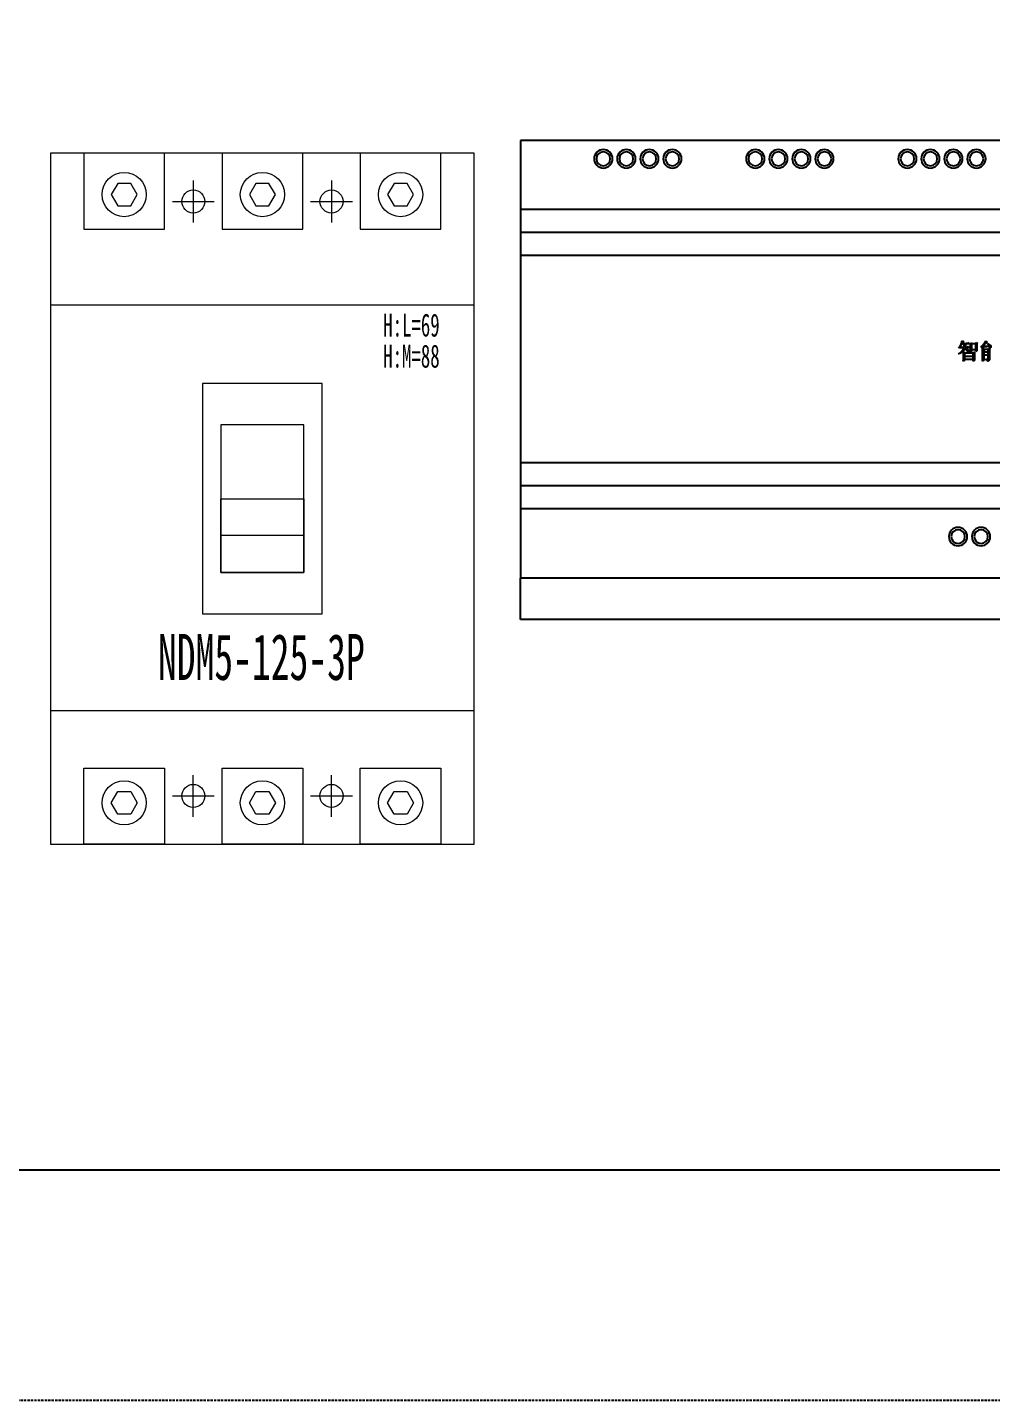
# Model space of a CAD drawing. Extents: x 248532 to 249232, y 364708 to 365908.
# Drawn here: x 248799.3 to 249008.6, y 364708.4 to 365006.4 of the extents above; entities that cross this region are included whole.
import ezdxf

# ---------------------------------------------------------------- set-up
doc = ezdxf.new("R2010")
doc.units = 0
doc.header["$MEASUREMENT"] = 0
doc.linetypes.add('DASHED', pattern=[0.75, 0.5, -0.25])
doc.layers.add('PV-115', color=7, linetype='Continuous')
doc.layers.add('布置图', color=30, linetype='Continuous')
doc.layers.add('细线', color=7, linetype='Continuous', lineweight=0)
doc.styles.add('宋', font='', dxfattribs={"width": 0.7})
doc.styles.get('宋').set_extended_font_data('SimSun')

# ---------------------------------------------------------------- blocks, each defined once
blk = doc.blocks.new('Manufacturer光辉PartName智能照明控制模块Series12位ShellFrameLimitingCurrentRemarkPartTypeMinCurrent0MaxCurrent0PolesMinPower0MaxPower0LibType2DelFlgfalseUpdateDate')
at = {"layer": 'PV-115'}
for p, q in [((108, 52), (-108, 52)), ((-108, 52), (-108, 37)), ((-108, 37), (-108, 32)), ((108, 37), (-108, 37)), ((-108, 32), (-108, 27)), ((108, 32), (-108, 32)), ((-108, 27), (-108, -18)), ((108, 27), (-108, 27)), ((-12.71, 6.96), (-12.89, 7.13)), ((-12.89, 7.13), (-11.71, 7.13)), ((-12.56, 7.27), (-12.62, 7.31)), ((-11.73, 7.01), (-12.26, 7.01)), ((-12.13, 8.49), (-11.77, 8.31)), ((-11.65, 7.82), (-12.11, 7.82)), ((-11.92, 8.23), (-12.07, 7.93)), ((-12.07, 7.93), (-11.14, 7.93)), ((-11.77, 8.31), (-11.92, 8.23)), ((-11.86, 6.09), (-11.58, 5.91)), ((-11.48, 7.01), (-11.52, 6.84)), ((-10.44, 7.01), (-11.48, 7.01)), ((-11.47, 7.13), (-11.01, 7.13)), ((-10.61, 7.82), (-11.39, 7.82)), ((-11.14, 7.93), (-10.94, 8.14)), ((-11.01, 7.13), (-10.78, 7.35)), ((-10.94, 8.14), (-10.61, 7.82)), ((-10.78, 7.35), (-10.44, 7.01)), ((-10.33, 8.09), (-10.05, 7.93)), ((-10.06, 6.25), (-10.33, 6.14)), ((-9.17, 7.82), (-10.06, 7.82)), ((-10.06, 7.82), (-10.06, 6.63)), ((-10.06, 6.63), (-9.17, 6.63)), ((-9.17, 6.52), (-10.06, 6.52)), ((-10.06, 6.52), (-10.06, 6.25)), ((-10.05, 7.93), (-9.21, 7.93)), ((-9.72, 5.91), (-9.55, 6.09)), ((-9.55, 6.09), (-9.29, 5.84)), ((-9.21, 7.93), (-9.06, 8.1)), ((-9.17, 6.63), (-9.17, 7.82)), ((-9.17, 6.18), (-9.17, 6.52)), ((-8.91, 6.33), (-9.17, 6.18)), ((-9.06, 8.1), (-8.8, 7.88)), ((-8.8, 7.88), (-8.93, 7.76)), ((-7.77, 7), (-7.96, 7.36)), ((-7.72, 6.87), (-7.43, 6.72)), ((-7.66, 7.32), (-6.22, 7.36)), ((-7.43, 6.72), (-6.47, 6.72)), ((-6.43, 6.61), (-7.43, 6.61)), ((-7.43, 6.61), (-7.43, 6.14)), ((-7.43, 6.14), (-6.43, 6.14)), ((-6.43, 6.03), (-7.43, 6.03)), ((-7.43, 6.03), (-7.43, 5.47)), ((-7, 8.49), (-6.66, 8.21)), ((-6.54, 7.85), (-6.51, 7.91)), ((-6.47, 6.72), (-6.32, 6.91)), ((-6.43, 6.14), (-6.43, 6.61)), ((-6.43, 5.47), (-6.43, 6.03)), ((-6.32, 6.91), (-6.03, 6.67)), ((-6.03, 6.67), (-6.18, 6.53)), ((-6.18, 6.53), (-6.18, 4.59)), ((-12.83, 5.69), (-12.87, 5.74)), ((-11.6, 4.19), (-11.86, 4.05)), ((-9.7, 5.8), (-11.6, 5.8)), ((-11.6, 5.8), (-11.6, 5.2)), ((-11.6, 5.2), (-9.7, 5.2)), ((-9.7, 5.08), (-11.6, 5.08)), ((-11.6, 5.08), (-11.6, 4.52)), ((-11.6, 4.52), (-9.7, 4.52)), ((-9.7, 4.41), (-11.6, 4.41)), ((-11.6, 4.41), (-11.6, 4.19)), ((-11.58, 5.91), (-9.72, 5.91)), ((-9.7, 5.2), (-9.7, 5.8)), ((-9.7, 4.52), (-9.7, 5.08)), ((-9.7, 4.07), (-9.7, 4.41)), ((-9.44, 4.2), (-9.7, 4.07)), ((-9.29, 5.84), (-9.46, 5.73)), ((-7.43, 4.2), (-7.72, 4.05)), ((-7.43, 5.47), (-6.43, 5.47)), ((-6.43, 5.35), (-7.43, 5.35)), ((-7.43, 5.35), (-7.43, 4.2)), ((-7.05, 4.43), (-7.05, 4.51)), ((-6.43, 4.68), (-6.43, 5.35)), ((108, -18), (-108, -18)), ((-108, -18), (-108, -23)), ((-108, -23), (-108, -28)), ((108, -23), (-108, -23)), ((-108, -28), (-108, -43)), ((108, -28), (-108, -28)), ((-108, -52), (-108, -43)), ((108, -43), (-108, -43)), ((108, -52), (-108, -52))]:
    blk.add_line(p, q, dxfattribs=at)
for centre, radius, start, end in [((-90, 48), 2, 0, 180), ((-90, 48), 2, 180, 0), ((-90, 48), 1.5, 0, 180), ((-90, 48), 1.5, 180, 0), ((-85, 48), 2, 0, 180), ((-85, 48), 2, 180, 0), ((-85, 48), 1.5, 0, 180), ((-85, 48), 1.5, 180, 0), ((-80, 48), 2, 0, 180), ((-80, 48), 2, 180, 0), ((-80, 48), 1.5, 0, 180), ((-80, 48), 1.5, 180, 0), ((-75, 48), 2, 0, 180), ((-75, 48), 2, 180, 0), ((-75, 48), 1.5, 0, 180), ((-75, 48), 1.5, 180, 0), ((-57, 48), 2, 0, 180), ((-57, 48), 2, 180, 0), ((-57, 48), 1.5, 0, 180), ((-57, 48), 1.5, 180, 0), ((-52, 48), 2, 0, 180), ((-52, 48), 2, 180, 0), ((-52, 48), 1.5, 0, 180), ((-52, 48), 1.5, 180, 0), ((-47, 48), 2, 0, 180), ((-47, 48), 2, 180, 0), ((-47, 48), 1.5, 0, 180), ((-47, 48), 1.5, 180, 0), ((-42, 48), 2, 0, 180), ((-42, 48), 2, 180, 0), ((-42, 48), 1.5, 0, 180), ((-42, 48), 1.5, 180, 0), ((-24, 48), 2, 0, 180), ((-24, 48), 2, 180, 0), ((-24, 48), 1.5, 0, 180), ((-24, 48), 1.5, 180, 0), ((-19, 48), 2, 0, 180), ((-19, 48), 2, 180, 0), ((-19, 48), 1.5, 0, 180), ((-19, 48), 1.5, 180, 0), ((-14, 48), 2, 0, 180), ((-14, 48), 2, 180, 0), ((-14, 48), 1.5, 0, 180), ((-14, 48), 1.5, 180, 0), ((-9, 48), 2, 0, 180), ((-9, 48), 2, 180, 0), ((-9, 48), 1.5, 0, 180), ((-9, 48), 1.5, 180, 0), ((-13, -34), 2, 0, 180), ((-13, -34), 1.5, 0, 180), ((-8, -34), 2, 0, 180), ((-8, -34), 1.5, 0, 180), ((-13, -34), 2, 180, 0), ((-13, -34), 1.5, 180, 0), ((-8, -34), 2, 180, 0), ((-8, -34), 1.5, 180, 0)]:
    blk.add_arc(centre, radius, start, end, dxfattribs=at)
for points, knots in [([(-12.87, 5.74), (-12.82, 5.76), (-12.74, 5.8), (-12.63, 5.87), (-12.52, 5.94), (-12.42, 6.01), (-12.32, 6.08), (-12.24, 6.15), (-12.16, 6.23), (-12.09, 6.31), (-12.03, 6.39), (-11.97, 6.48), (-11.92, 6.56), (-11.87, 6.65), (-11.82, 6.74), (-11.79, 6.83), (-11.76, 6.92), (-11.74, 6.98), (-11.73, 7.01)], [0, 0, 0, 0, 0.07879, 0.154462, 0.226633, 0.296356, 0.363256, 0.427531, 0.489679, 0.549689, 0.608324, 0.666024, 0.722639, 0.778534, 0.834207, 0.889521, 0.944607, 1, 1, 1, 1]), ([(-11.54, 6.77), (-11.55, 6.74), (-11.58, 6.67), (-11.63, 6.58), (-11.68, 6.5), (-11.73, 6.42), (-11.79, 6.34), (-11.86, 6.27), (-11.93, 6.2), (-12.01, 6.13), (-12.09, 6.07), (-12.17, 6.01), (-12.27, 5.95), (-12.37, 5.89), (-12.47, 5.84), (-12.59, 5.79), (-12.7, 5.73), (-12.79, 5.7), (-12.83, 5.69)], [0, 0, 0, 0, 0.058288, 0.115782, 0.172704, 0.229443, 0.286458, 0.343163, 0.400339, 0.458222, 0.517578, 0.578584, 0.642521, 0.708411, 0.77712, 0.848557, 0.922822, 1, 1, 1, 1]), ([(-12.26, 7.01), (-12.3, 7.01), (-12.38, 7.01), (-12.5, 7), (-12.61, 6.98), (-12.68, 6.96), (-12.71, 6.96)], [0, 0, 0, 0, 0.26277, 0.515778, 0.761809, 1, 1, 1, 1]), ([(-12.62, 7.31), (-12.59, 7.35), (-12.54, 7.43), (-12.46, 7.55), (-12.39, 7.69), (-12.32, 7.83), (-12.27, 7.99), (-12.21, 8.15), (-12.17, 8.32), (-12.14, 8.43), (-12.13, 8.49)], [0, 0, 0, 0, 0.111051, 0.225661, 0.34334, 0.465224, 0.591756, 0.722467, 0.858675, 1, 1, 1, 1]), ([(-12.11, 7.82), (-12.14, 7.77), (-12.21, 7.67), (-12.32, 7.52), (-12.43, 7.39), (-12.52, 7.31), (-12.56, 7.27)], [0, 0, 0, 0, 0.257352, 0.508353, 0.756013, 1, 1, 1, 1]), ([(-11.86, 4.05), (-11.86, 4.14), (-11.85, 4.31), (-11.85, 4.56), (-11.85, 4.8), (-11.84, 4.99), (-11.84, 5.14), (-11.85, 5.26), (-11.85, 5.38), (-11.85, 5.51), (-11.85, 5.65), (-11.85, 5.79), (-11.86, 5.93), (-11.86, 6.03), (-11.86, 6.09)], [0, 0, 0, 0, 0.130682, 0.254781, 0.371281, 0.481222, 0.536019, 0.593577, 0.653892, 0.717313, 0.783842, 0.852783, 0.924841, 1, 1, 1, 1]), ([(-11.71, 7.13), (-11.7, 7.19), (-11.69, 7.32), (-11.67, 7.5), (-11.66, 7.66), (-11.66, 7.77), (-11.65, 7.82)], [0, 0, 0, 0, 0.282877, 0.543742, 0.782644, 1, 1, 1, 1]), ([(-10.9, 6.18), (-10.91, 6.2), (-10.94, 6.25), (-11, 6.32), (-11.07, 6.39), (-11.15, 6.46), (-11.23, 6.54), (-11.32, 6.61), (-11.43, 6.69), (-11.5, 6.74), (-11.54, 6.77)], [0, 0, 0, 0, 0.09367, 0.195399, 0.306343, 0.425755, 0.554466, 0.693297, 0.841961, 1, 1, 1, 1]), ([(-11.52, 6.84), (-11.47, 6.82), (-11.37, 6.79), (-11.23, 6.73), (-11.11, 6.68), (-11, 6.64), (-10.92, 6.6), (-10.85, 6.56), (-10.79, 6.53), (-10.75, 6.5), (-10.71, 6.45), (-10.68, 6.4), (-10.65, 6.34), (-10.65, 6.3), (-10.65, 6.27)], [0, 0, 0, 0, 0.152702, 0.289132, 0.409086, 0.512595, 0.599706, 0.67079, 0.726292, 0.765484, 0.826927, 0.884508, 0.941631, 1, 1, 1, 1]), ([(-11.39, 7.82), (-11.4, 7.7), (-11.41, 7.47), (-11.45, 7.24), (-11.47, 7.13)], [0, 0, 0, 0, 0.498477, 1, 1, 1, 1]), ([(-10.75, 6.01), (-10.75, 6.01), (-10.76, 6.01), (-10.78, 6.02), (-10.8, 6.03), (-10.81, 6.05), (-10.83, 6.08), (-10.85, 6.11), (-10.88, 6.14), (-10.89, 6.17), (-10.9, 6.18)], [0, 0, 0, 0, 0.063914, 0.140139, 0.231658, 0.343725, 0.475412, 0.629726, 0.803082, 1, 1, 1, 1]), ([(-10.65, 6.27), (-10.65, 6.24), (-10.66, 6.18), (-10.67, 6.11), (-10.69, 6.06), (-10.71, 6.03), (-10.73, 6.01), (-10.74, 6.01), (-10.75, 6.01)], [0, 0, 0, 0, 0.313257, 0.618014, 0.752918, 0.856823, 0.935628, 1, 1, 1, 1]), ([(-10.33, 6.14), (-10.33, 6.23), (-10.32, 6.4), (-10.32, 6.66), (-10.31, 6.89), (-10.31, 7.12), (-10.31, 7.35), (-10.32, 7.58), (-10.32, 7.83), (-10.33, 8), (-10.33, 8.09)], [0, 0, 0, 0, 0.137743, 0.267521, 0.389712, 0.504323, 0.618214, 0.738963, 0.866219, 1, 1, 1, 1]), ([(-8.93, 7.76), (-8.93, 7.69), (-8.93, 7.56), (-8.93, 7.36), (-8.93, 7.17), (-8.92, 6.99), (-8.92, 6.81), (-8.92, 6.64), (-8.91, 6.48), (-8.91, 6.38), (-8.91, 6.33)], [0, 0, 0, 0, 0.1438877, 0.2828848, 0.416009, 0.5437545, 0.6661237, 0.7826207, 0.8942458, 1, 1, 1, 1]), ([(-7.96, 7.36), (-7.95, 7.36), (-7.91, 7.36), (-7.86, 7.38), (-7.8, 7.41), (-7.74, 7.46), (-7.67, 7.51), (-7.6, 7.58), (-7.53, 7.66), (-7.45, 7.76), (-7.37, 7.85), (-7.3, 7.95), (-7.24, 8.04), (-7.18, 8.14), (-7.12, 8.23), (-7.08, 8.32), (-7.03, 8.41), (-7.01, 8.46), (-7, 8.49)], [0, 0, 0, 0, 0.032266, 0.0694215, 0.1121842, 0.1613985, 0.2175348, 0.2815464, 0.3530493, 0.432542, 0.5142237, 0.5926776, 0.6680012, 0.7404104, 0.809255, 0.8757349, 0.9391247, 1, 1, 1, 1]), ([(-7.05, 7.19), (-7.1, 7.18), (-7.18, 7.17), (-7.3, 7.16), (-7.41, 7.14), (-7.51, 7.11), (-7.59, 7.09), (-7.66, 7.06), (-7.72, 7.03), (-7.76, 7.01), (-7.77, 7)], [0, 0, 0, 0, 0.17576, 0.337077, 0.482438, 0.613763, 0.730445, 0.833252, 0.922591, 1, 1, 1, 1]), ([(-7.72, 4.05), (-7.72, 4.09), (-7.71, 4.17), (-7.71, 4.3), (-7.71, 4.45), (-7.7, 4.63), (-7.7, 4.82), (-7.7, 5.04), (-7.7, 5.27), (-7.7, 5.48), (-7.7, 5.65), (-7.7, 5.77), (-7.7, 5.89), (-7.7, 6), (-7.7, 6.11), (-7.7, 6.21), (-7.7, 6.3), (-7.7, 6.39), (-7.7, 6.47), (-7.71, 6.55), (-7.71, 6.62), (-7.71, 6.68), (-7.71, 6.74), (-7.71, 6.79), (-7.71, 6.83), (-7.72, 6.86), (-7.72, 6.87)], [0, 0, 0, 0, 0.039266, 0.085979, 0.139878, 0.201227, 0.270022, 0.346265, 0.42971, 0.520603, 0.566795, 0.611, 0.652723, 0.692458, 0.729959, 0.765473, 0.798752, 0.829799, 0.858611, 0.885188, 0.909779, 0.932135, 0.952265, 0.970409, 0.986321, 1, 1, 1, 1]), ([(-7.17, 7.83), (-7.19, 7.8), (-7.24, 7.75), (-7.31, 7.67), (-7.38, 7.6), (-7.44, 7.53), (-7.5, 7.47), (-7.56, 7.42), (-7.61, 7.37), (-7.64, 7.34), (-7.66, 7.32)], [0, 0, 0, 0, 0.1560015, 0.3034922, 0.4411584, 0.5704045, 0.6919294, 0.8029729, 0.905655, 1, 1, 1, 1]), ([(-6.66, 8.21), (-6.68, 8.2), (-6.71, 8.19), (-6.77, 8.16), (-6.83, 8.13), (-6.89, 8.09), (-6.96, 8.03), (-7.02, 7.97), (-7.1, 7.91), (-7.14, 7.86), (-7.17, 7.83)], [0, 0, 0, 0, 0.087601, 0.185177, 0.292727, 0.4104, 0.540015, 0.680673, 0.834183, 1, 1, 1, 1]), ([(-6.18, 7.28), (-6.21, 7.28), (-6.27, 7.27), (-6.36, 7.26), (-6.46, 7.25), (-6.56, 7.24), (-6.68, 7.23), (-6.8, 7.21), (-6.92, 7.2), (-7.01, 7.19), (-7.05, 7.19)], [0, 0, 0, 0, 0.096703, 0.20145, 0.314151, 0.434984, 0.563774, 0.701404, 0.846282, 1, 1, 1, 1]), ([(-6.22, 7.36), (-6.25, 7.41), (-6.3, 7.5), (-6.38, 7.64), (-6.46, 7.75), (-6.52, 7.82), (-6.54, 7.85)], [0, 0, 0, 0, 0.293982, 0.55782, 0.792816, 1, 1, 1, 1]), ([(-6.51, 7.91), (-6.45, 7.88), (-6.36, 7.82), (-6.23, 7.73), (-6.11, 7.64), (-6.03, 7.57), (-5.97, 7.52), (-5.94, 7.48), (-5.91, 7.44), (-5.89, 7.4), (-5.87, 7.36), (-5.86, 7.33), (-5.85, 7.29), (-5.85, 7.24), (-5.86, 7.19), (-5.88, 7.13), (-5.9, 7.08), (-5.94, 7.05), (-5.97, 7.02), (-6, 7), (-6.03, 6.98), (-6.04, 6.98), (-6.05, 6.98)], [0, 0, 0, 0, 0.134164, 0.255144, 0.362627, 0.457657, 0.50038, 0.53947, 0.575828, 0.609369, 0.640689, 0.670188, 0.698072, 0.725107, 0.775331, 0.820259, 0.861038, 0.89933, 0.934012, 0.9615, 0.983785, 1, 1, 1, 1]), ([(-6.09, 7.04), (-6.1, 7.05), (-6.11, 7.09), (-6.13, 7.15), (-6.16, 7.21), (-6.17, 7.26), (-6.18, 7.28)], [0, 0, 0, 0, 0.208865, 0.442921, 0.707144, 1, 1, 1, 1]), ([(-6.05, 6.98), (-6.06, 6.98), (-6.07, 6.98), (-6.08, 6.99), (-6.09, 7.01), (-6.09, 7.03), (-6.09, 7.04)], [0, 0, 0, 0, 0.223259, 0.42299, 0.680089, 1, 1, 1, 1]), ([(-9.46, 5.73), (-9.46, 5.67), (-9.46, 5.57), (-9.46, 5.42), (-9.46, 5.27), (-9.46, 5.14), (-9.46, 5.01), (-9.46, 4.9), (-9.46, 4.79), (-9.45, 4.69), (-9.45, 4.6), (-9.45, 4.52), (-9.45, 4.44), (-9.45, 4.38), (-9.45, 4.32), (-9.44, 4.27), (-9.44, 4.24), (-9.44, 4.21), (-9.44, 4.2)], [0, 0, 0, 0, 0.105268, 0.204559, 0.298336, 0.386596, 0.468881, 0.54565, 0.616902, 0.682184, 0.74149, 0.79574, 0.844016, 0.886317, 0.923577, 0.954406, 0.980186, 1, 1, 1, 1]), ([(-7.05, 4.51), (-7.03, 4.51), (-6.97, 4.5), (-6.89, 4.49), (-6.82, 4.49), (-6.75, 4.48), (-6.7, 4.48), (-6.65, 4.47), (-6.6, 4.47), (-6.56, 4.47), (-6.53, 4.47), (-6.5, 4.48), (-6.48, 4.5), (-6.46, 4.52), (-6.45, 4.56), (-6.44, 4.59), (-6.43, 4.64), (-6.43, 4.67), (-6.43, 4.68)], [0, 0, 0, 0, 0.111884, 0.214586, 0.308197, 0.392562, 0.467839, 0.533127, 0.590145, 0.637192, 0.677251, 0.714734, 0.750382, 0.788952, 0.831851, 0.879939, 0.935717, 1, 1, 1, 1]), ([(-6.56, 4.05), (-6.57, 4.07), (-6.57, 4.11), (-6.6, 4.17), (-6.64, 4.23), (-6.7, 4.27), (-6.77, 4.32), (-6.85, 4.36), (-6.95, 4.4), (-7.02, 4.42), (-7.05, 4.43)], [0, 0, 0, 0, 0.092931, 0.187331, 0.288039, 0.399851, 0.525102, 0.665433, 0.82331, 1, 1, 1, 1]), ([(-6.18, 4.59), (-6.18, 4.56), (-6.18, 4.5), (-6.19, 4.42), (-6.22, 4.34), (-6.26, 4.27), (-6.31, 4.2), (-6.38, 4.15), (-6.47, 4.09), (-6.53, 4.07), (-6.56, 4.05)], [0, 0, 0, 0, 0.12359, 0.239334, 0.3525, 0.466273, 0.584741, 0.710287, 0.848799, 1, 1, 1, 1])]:
    blk.add_open_spline(points, degree=3, knots=knots, dxfattribs=at)
blk = doc.blocks.new('Manufacturer光辉PartName塑壳断路器Series125ShellFrameLimitingCurrentRemarkPartTypeMinCurrent1MaxCurrent125Poles3PMinPower0MaxPower0LibType2DelFlgfalseUpdateDate')
at = {"layer": '细线'}
for p, q in [((-15, 69.03), (-15, 59.97)), ((15, 69.03), (15, 59.97)), ((-19.53, 64.5), (-10.47, 64.5)), ((10.47, 64.5), (19.53, 64.5)), ((-15, -69.03), (-15, -59.97)), ((15, -69.03), (15, -59.97)), ((-19.53, -64.5), (-10.47, -64.5)), ((10.47, -64.5), (19.53, -64.5))]:
    blk.add_line(p, q, dxfattribs=at)
for points in [[(-46, -75), (46, -75), (46, 75), (-46, 75)], [(-38.75, 58.5), (-21.25, 58.5), (-21.25, 75), (-38.75, 75)], [(-8.75, 58.5), (8.75, 58.5), (8.75, 75), (-8.75, 75)], [(21.25, 58.5), (38.75, 58.5), (38.75, 75), (21.25, 75)], [(-46, -46), (46, -46), (46, 42), (-46, 42)], [(-13, -25), (13, -25), (13, 25), (-13, 25)], [(-9, -16), (9, -16), (9, 16), (-9, 16)], [(-9, 0), (9, 0), (9, -16), (-9, -16)], [(-9, 0), (9, 0), (9, -8), (-9, -8)], [(-38.75, -58.5), (-21.25, -58.5), (-21.25, -75), (-38.75, -75)], [(-8.75, -58.5), (8.75, -58.5), (8.75, -75), (-8.75, -75)], [(21.25, -58.5), (38.75, -58.5), (38.75, -75), (21.25, -75)]]:
    blk.add_lwpolyline(points, close=True, dxfattribs=at)
at = {"layer": '细线', "color": 7}
for points in [[(-27.19, 66), (-28.59, 68.43), (-31.41, 68.43), (-32.81, 66), (-31.41, 63.57), (-28.59, 63.57)], [(2.81, 66), (1.41, 68.43), (-1.41, 68.43), (-2.81, 66), (-1.41, 63.57), (1.41, 63.57)], [(32.81, 66), (31.41, 68.43), (28.59, 68.43), (27.19, 66), (28.59, 63.57), (31.41, 63.57)], [(-27.19, -66), (-28.59, -68.43), (-31.41, -68.43), (-32.81, -66), (-31.41, -63.57), (-28.59, -63.57)], [(2.81, -66), (1.41, -68.43), (-1.41, -68.43), (-2.81, -66), (-1.41, -63.57), (1.41, -63.57)], [(32.81, -66), (31.41, -68.43), (28.59, -68.43), (27.19, -66), (28.59, -63.57), (31.41, -63.57)]]:
    blk.add_lwpolyline(points, close=True, dxfattribs=at)
for centre in [(-30, 66), (0, 66), (30, 66), (-30, -66), (0, -66), (30, -66)]:
    blk.add_circle(centre, 4.8, dxfattribs=at)
at = {"layer": '细线'}
for centre in [(-15, 64.5), (15, 64.5), (-15, -64.5), (15, -64.5)]:
    blk.add_circle(centre, 2.5, dxfattribs=at)
at = {"layer": '细线', "color": 7, "attachment_point": 1, "style": '宋'}
for s, insert, char_height, width in [('\\pxql;{\\fFangSong_GB2312|b0|i0|c134|p49;\\W0.6;H:L=69}', (26.23, 40.19), 5, 16.7991), ('\\pxql;{\\fFangSong_GB2312|b0|i0|c134|p49;\\W0.6;H:M=88}', (26.23, 33.45), 5, 16.7991), ('\\pxql;{\\fFangSong_GB2312|b0|i0|c134|p49;\\W0.6;NDM5-125-3P}', (-22.68, -29.34), 10, 49.2649)]:
    blk.add_mtext(s, dxfattribs=dict(at, insert=insert, char_height=char_height, width=width))

msp = doc.modelspace()

# ---------------------------------------------------------------- linework, layer by layer
at = {"color": 2}
msp.add_lwpolyline([(248561.79, 365858.38), (249201.79, 365858.38), (249201.79, 364758.38), (248561.79, 364758.38)], close=True, dxfattribs=at)
at = {"layer": '布置图', "linetype": 'DASHED'}
msp.add_lwpolyline([(248531.79, 365908.38), (249231.79, 365908.38), (249231.79, 364708.38), (248531.79, 364708.38)], close=True, dxfattribs=at)

# ---------------------------------------------------------------- block references
for name, p in [('Manufacturer光辉PartName智能照明控制模块Series12位ShellFrameLimitingCurrentRemarkPartTypeMinCurrent0MaxCurrent0PolesMinPower0MaxPower0LibType2DelFlgfalseUpdateDate', (249014.29, 364929.88)), ('Manufacturer光辉PartName塑壳断路器Series125ShellFrameLimitingCurrentRemarkPartTypeMinCurrent1MaxCurrent125Poles3PMinPower0MaxPower0LibType2DelFlgfalseUpdateDate', (248850.29, 364904.11))]:
    msp.add_blockref(name, p)

doc.saveas('drawing.dxf')
